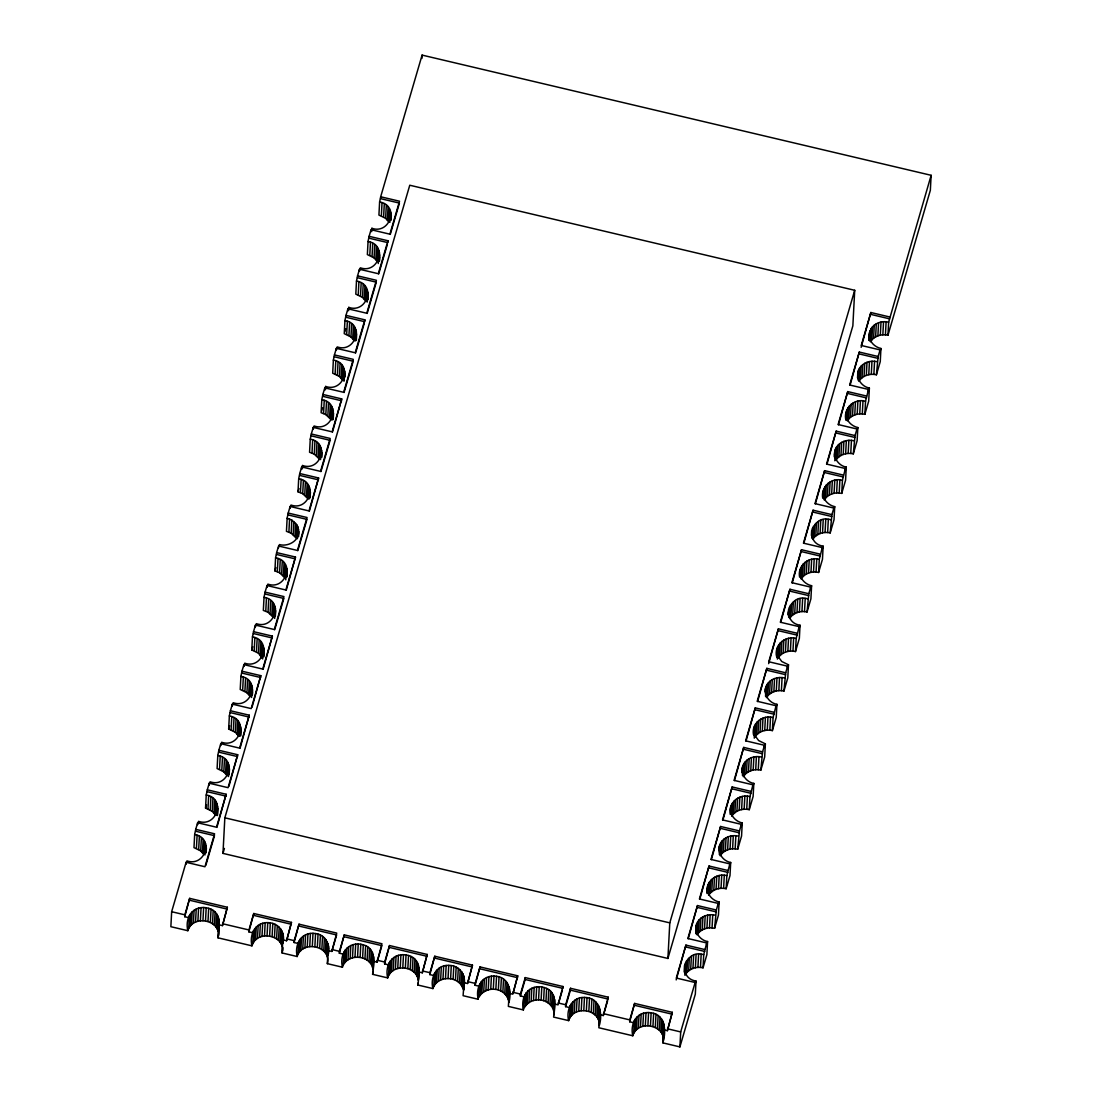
<?xml version="1.0" encoding="UTF-8"?>
<svg xmlns="http://www.w3.org/2000/svg" width="1102" height="1102" viewBox="0 0 1102 1102"><rect width="100%" height="100%" fill="white"/><g stroke="black" fill="none" stroke-linecap="round" stroke-linejoin="round"><path stroke-width="1.5" d="M373.041 969.87C371.512 954.594 346.703 952.61 342.433 967.212L327.349 963.658C331.964 945.915 301.907 939.634 297.182 956.522L282.112 952.968C286.713 935.24 256.656 928.958 251.945 945.847L218.003 937.83C222.618 920.101 192.547 913.82 187.836 930.708L170.865 926.699L171.65 911.712L186.1 862.301L204.958 866.751L214.587 833.801L195.729 829.351L197.657 822.767L216.515 827.216L226.144 794.266L207.3 789.817L209.215 783.219L228.073 787.682L237.701 754.732L218.857 750.283L220.772 743.685L239.63 748.134L249.259 715.198L230.414 710.749L232.343 704.15L251.187 708.6L260.816 675.664L241.972 671.201L243.9 664.616L262.744 669.066L272.387 636.116L253.529 631.666L255.457 625.082L274.302 629.531L283.944 596.581L265.086 592.132L267.015 585.548L285.873 589.997L295.501 557.047L276.643 552.598L278.572 546.013L297.43 550.463L307.059 517.513L288.201 513.064L290.129 506.465L308.987 510.929L318.616 477.979L299.758 473.529L301.686 466.931L320.544 471.38L330.173 438.444L311.315 433.995L313.243 427.397L332.101 431.846L341.73 398.91L322.872 394.447L324.801 387.863L343.659 392.312L353.287 359.362L334.443 354.913L336.358 348.328L355.216 352.778L364.845 319.828L346 315.379L347.915 308.794L366.773 313.243L376.402 280.294L357.558 275.844L359.486 269.26L378.33 273.709L387.959 240.759L369.115 236.31L371.043 229.712L389.888 234.175L399.53 201.225L380.672 196.776L422.094 55.1L931.135 175.301L930.35 190.288L887.964 335.242C881.545 333.713 874.065 336.027 870.442 341.744L871.117 328.63C874.754 322.927 882.22 320.613 888.653 322.142L931.135 175.301M187.836 930.708C184.433 916.451 194.351 904.108 208.691 908.323C221.984 911.767 219.436 927.76 218.003 937.83M282.966 942.554C285.418 933.683 279.674 923.889 270.307 922.87C256.711 920.638 248.956 933.077 251.945 945.847M328.12 954.883C330.862 945.626 325.737 934.634 315.558 933.546C301.948 931.314 294.206 943.753 297.182 956.522M342.433 967.212C339.03 952.954 348.948 940.612 363.288 944.827C376.581 948.271 374.033 964.264 372.6 974.333L387.684 977.901C391.954 963.3 416.749 965.283 418.278 980.546M387.684 977.901C384.281 963.644 394.199 951.302 408.539 955.503C421.832 958.96 419.27 974.953 417.851 985.023L432.934 988.577C436.998 974.981 459.286 975.463 463.115 989.004C467.441 977.612 461.215 965.283 448.734 965.38C436.585 964.636 429.945 977.708 432.934 988.577M463.694 990.202L463.804 975.89M508.862 1002.531C511.934 992.296 509.152 977.639 496.547 976.289C482.952 974.058 475.196 986.497 478.185 999.266L463.102 995.698L464.217 980.381M509.468 991.056L508.353 1006.388L523.422 1009.955C520.02 995.698 529.938 983.342 544.278 987.557C557.571 991.015 555.022 1007.008 553.59 1017.077L568.673 1020.631C573.15 1004.941 600.562 1008.826 599.268 1025.535C603.069 1013.523 599.405 997.255 584.473 997.434C572.324 996.676 565.698 1009.763 568.673 1020.631M599.97 1010.176L598.841 1027.753L632.782 1035.77C637.493 1018.882 667.55 1025.163 662.949 1042.891L679.906 1046.9L695.321 994.183L696.009 981.069C676.091 977.763 685.54 948.326 703.71 954.718L706.699 942.954L687.855 938.505L697.483 905.568L716.341 910.018L714.592 928.297C708.159 926.754 700.693 929.082 697.056 934.785L697.745 921.671C701.382 915.969 708.848 913.654 715.281 915.183M663.376 1040.674C666.393 1030.163 664.547 1014.253 651.144 1012.793C637.548 1010.562 629.793 1023 632.782 1035.77M186.1 862.301L186.004 864.175L186.968 860.882C205.151 867.26 214.601 837.837 194.668 834.517L195.729 829.351M188.525 917.594L184.75 916.712L184.847 914.839L189.668 898.364L227.37 907.263L222.466 925.611L218.692 924.716M184.75 916.712L189.668 898.364M188.676 928.587L189.365 915.473M189.902 926.617L190.591 913.517M194.668 834.517L193.993 847.631L200.702 850.909L203.842 854.505L204.531 841.391M191.486 924.867L192.175 911.753M197.657 822.767L197.561 824.64L198.525 821.334C216.708 827.726 226.158 798.303 206.239 794.983L207.3 789.817M196.418 848.388L197.106 835.288M193.387 923.366L194.076 910.252M198.677 849.504L199.366 836.39M195.536 922.167L196.225 909.054M200.702 850.909L201.39 837.796M197.892 921.286L198.58 908.172M202.437 852.59L203.126 839.49M216.088 801.857L215.4 814.97L212.259 811.375L205.551 808.097L206.239 794.983M200.385 920.776L201.074 907.662M204.958 854.945L205.551 843.471M209.215 783.219L209.118 785.092L210.083 781.8C228.266 788.192 237.715 758.768 217.797 755.449L218.857 750.283M205.84 852.218L206.184 845.661M207.975 808.854L208.664 795.754M206.129 852.824L206.391 847.92M202.947 920.625L203.636 907.511M210.234 809.956L210.923 796.856M205.509 920.845L206.198 907.731M212.259 811.375L212.948 798.261M208.002 921.424L208.691 908.323M213.995 813.056L214.683 799.942M217.797 755.449L217.108 768.562L223.816 771.841L226.957 775.436L227.646 762.322M210.358 922.374L211.047 909.26M216.515 815.411L217.108 803.937M219.532 769.32L220.221 756.206M220.772 743.685L220.675 745.558L221.64 742.266C239.823 748.657 249.272 719.234 229.354 715.914L230.414 710.749M217.314 814.323L217.741 806.127M217.466 815.535L217.948 808.372M212.507 923.628L213.196 910.527M221.791 770.422L222.48 757.322M214.394 925.184L215.083 912.07M223.816 771.841L224.505 758.727M215.964 926.989L216.653 913.875M217.19 928.986L217.879 915.872M225.552 773.521L226.241 760.408M218.017 931.135L218.706 918.021M239.203 722.788L238.514 735.888L235.373 732.307L228.665 729.014L229.354 715.914M218.43 935.612L219.119 920.253M222.976 853.389L224.836 817.808L409.765 185.232L854.711 290.294L852.852 325.875L667.908 958.451L222.976 853.389L224.422 848.444M216.901 827.437L226.144 794.266M228.073 775.863L228.679 764.402M228.486 776.538L228.651 773.26M231.089 729.786L231.778 716.672M232.343 704.15L232.233 706.024L233.197 702.732C251.38 709.123 260.83 679.686 240.911 676.38L241.972 671.201M228.872 774.789L229.299 766.593M229.12 774.362L229.505 768.838M222.466 925.611L227.37 907.263M233.349 730.888L234.037 717.774M235.373 732.307L236.062 719.193M237.109 733.987L237.798 720.873M240.911 676.38L240.222 689.48L246.931 692.772L250.071 696.354L250.76 683.24M228.94 786.249L237.701 754.732M239.63 736.329L240.236 724.868M243.9 664.616L243.804 666.49L244.754 663.197C262.937 669.575 272.387 640.152 252.468 636.832L253.529 631.666M240.429 735.254L240.856 727.058M242.647 690.251L243.335 677.138M240.718 735.861L241.062 729.304M244.906 691.353L245.594 678.24M246.931 692.772L247.619 679.658M248.666 694.453L249.355 681.339M263.35 645.786L262.662 658.9L258.488 653.224L251.779 649.946L252.468 636.832M240.016 748.368L249.259 715.198M251.187 696.795L251.793 685.32M251.6 697.47L251.766 694.191M255.457 625.082L255.361 626.955L256.325 623.663C274.494 630.041 283.944 600.618 264.025 597.298L265.086 592.132M252.069 694.081L252.413 687.524M254.204 650.717L254.893 637.603M252.234 695.293L252.399 692.015M252.358 694.687L252.62 689.769M256.463 651.819L257.152 638.705M258.488 653.224L259.177 640.124M260.237 654.919L260.912 641.805M264.025 597.298L263.337 610.412L268.02 612.285L273.186 617.285L273.875 604.172M252.055 707.181L260.816 675.664M261.629 656.82L262.317 643.706M252.633 932.733L248.859 931.837L248.956 929.964L253.777 913.503L291.479 922.402L286.561 940.75L282.787 939.854L283.228 937.637M265.761 611.183L266.45 598.069M267.015 585.548L266.918 587.421L267.882 584.129C286.052 590.507 295.501 561.083 275.583 557.764L276.643 552.598M263.543 656.172L263.97 647.99M263.833 656.792L264.177 650.235M268.02 612.285L268.709 599.171M248.859 931.837L253.777 913.503M252.785 943.725L253.474 930.611M270.045 613.69L270.734 600.59M254.011 941.755L254.7 928.642M271.795 615.384L272.469 602.271M255.595 940.006L256.284 926.892M285.432 564.637L284.743 577.751L279.591 572.751L274.894 570.877L275.583 557.764M263.13 669.3L272.387 636.116M257.482 938.505L258.171 925.391M274.302 617.726L274.908 606.252M274.715 618.401L274.88 615.123M277.332 571.635L278.007 558.535M275.183 614.999L275.528 608.442M275.348 616.225L275.734 610.701M259.645 937.292L260.334 924.192M279.591 572.751L280.266 559.637M262 936.424L262.689 923.311M281.616 574.156L282.291 561.042M264.494 935.901L265.183 922.801M283.352 575.836L284.04 562.736M287.14 518.229L286.451 531.343L291.148 533.203L296.314 538.217L296.989 525.103L291.823 520.103L287.14 518.229L288.201 513.064M267.056 935.75L267.745 922.649M285.776 579.831L286.465 566.717M290.129 506.465L290.033 508.339L290.997 505.047C309.18 511.438 318.63 482.015 298.697 478.695L299.758 473.529M286.658 577.104L287.085 568.908M288.889 532.101L289.578 519.001M286.906 576.677L287.085 573.398M269.618 935.984L270.307 922.87M291.148 533.203L291.823 520.103M272.111 936.562L272.8 923.462M293.173 534.622L293.862 521.508M294.909 536.302L295.598 523.188M274.467 937.499L275.142 924.399M308.56 485.569L307.871 498.683L302.706 493.668L298.008 491.809L298.697 478.695M286.245 590.217L295.501 557.047M297.416 538.658L298.022 527.183L296.989 525.103M276.616 938.766L277.291 925.652M300.447 492.566L301.135 479.453M301.686 466.931L301.59 468.805L302.554 465.512C320.737 471.904 330.187 442.481 310.254 439.161L311.315 433.995M298.311 535.93L298.022 527.183M298.601 536.536L298.642 529.373M302.375 468.791L302.554 465.512M278.503 940.323L279.178 927.209M302.706 493.668L303.394 480.568M280.073 942.127L280.762 929.014M304.731 495.087L305.419 481.973M281.285 944.125L281.974 931.011M282.126 946.26L282.815 933.16M282.112 952.968L282.787 939.854M282.801 943.574L283.228 935.378M282.539 950.75L282.704 947.472M306.466 496.768L307.155 483.654M310.254 439.161L309.566 452.261L314.263 454.134L319.428 459.135L320.117 446.034M308.973 499.11L309.579 487.649M312.004 453.032L312.692 439.918M313.243 427.397L313.147 429.27L314.111 425.978C332.294 432.37 341.744 402.933 321.812 399.627L322.872 394.447M286.561 940.75L291.479 922.402M309.772 498.035L310.213 489.839M310.02 497.608L310.42 492.084M314.263 454.134L314.952 441.02M316.288 455.553L316.977 442.439M318.023 457.234L318.712 444.12M321.812 399.627L321.123 412.727L325.82 414.6L330.986 419.6L331.674 406.486M297.871 943.422L294.11 942.527L294.206 940.653L299.014 924.179L336.73 933.091L331.812 951.425L328.038 950.544L328.465 948.326M309.373 511.149L318.616 477.979M320.544 459.575L321.137 448.115M323.561 413.498L324.25 400.384M324.801 387.863L324.704 389.736L325.669 386.444C343.852 392.822 353.301 363.398 333.369 360.078L334.443 354.913M321.426 456.862L321.77 450.305M321.715 457.468L321.977 452.55M325.503 389.722L325.669 386.444M294.11 942.527L299.014 924.179M325.82 414.6L326.509 401.486M298.022 954.401L298.711 941.301M299.262 952.445L299.937 939.331M327.845 416.019L328.534 402.905M300.846 950.682L301.521 937.582M329.581 417.699L330.269 404.586M333.369 360.078L332.694 373.192L339.402 376.471L342.543 380.066L343.232 366.952M302.733 949.18L303.422 936.08M332.101 420.041L332.694 408.567M304.896 947.982L305.571 934.868M336.358 348.328L336.262 350.202L337.226 346.91C355.409 353.287 364.858 323.864 344.94 320.544L346 315.379M332.9 418.967L333.327 410.77M335.118 373.964L335.807 360.85M333.148 418.54L333.314 415.261M333.19 419.573L333.534 413.016M307.251 947.114L307.94 934M337.377 375.066L338.066 361.952M339.402 376.471L340.091 363.371M309.745 946.59L310.433 933.477M341.138 378.165L341.827 365.051M344.94 320.544L344.251 333.658L350.959 336.936L354.1 340.532L354.789 327.418M312.307 946.439L312.996 933.325M332.487 432.08L341.73 398.91M343.659 380.507L344.251 369.032M344.058 381.182L344.237 377.903M346.675 334.429L347.364 321.316M347.915 308.794L347.819 310.668L348.783 307.375C366.966 313.753 376.416 284.33 356.497 281.01L357.558 275.844M314.869 946.659L315.558 933.546M344.54 377.779L344.885 371.236M344.912 376.76L345.091 373.482M348.618 310.64L348.783 307.375M348.935 335.531L349.623 322.418M317.362 947.252L318.037 934.138M350.959 336.936L351.648 323.836M319.704 948.188L320.393 935.075M352.695 338.631L353.384 325.517M356.497 281.01L355.808 294.124L362.517 297.402L365.657 300.998L366.346 287.884M321.853 949.456L322.542 936.342M355.216 340.973L355.808 329.498M323.74 950.998L324.429 937.898M358.233 294.881L358.921 281.781M359.486 269.26L359.376 271.133L360.34 267.827C378.523 274.219 387.973 244.796 368.054 241.476L369.115 236.31M356.015 339.884L356.442 331.688M356.304 340.504L356.649 333.947M325.324 952.803L326.013 939.689M360.492 295.997L361.18 282.883M326.536 954.8L327.225 941.7M327.363 956.949L328.052 943.835M327.349 963.658L328.038 950.544M328.052 954.263L328.479 946.067M362.517 297.402L363.205 284.288M364.252 299.083L364.941 285.983M368.054 241.476L367.365 254.59L374.074 257.868L377.215 261.463L377.903 248.349M364.845 319.828L364.748 321.701L345.89 317.252M366.773 301.438L367.379 289.964M367.186 302.1L367.352 298.821M367.655 298.711L367.999 292.154M369.79 255.347L370.479 242.247M367.82 299.923L367.985 296.645M367.944 299.317L368.206 294.413M371.732 231.572L371.897 228.293C390.08 234.685 399.53 205.261 379.611 201.941L380.672 196.776M372.049 256.449L372.738 243.349M374.074 257.868L374.763 244.754M343.121 954.098L339.347 953.216L339.457 951.343L344.265 934.868L381.967 943.767L377.063 962.115L373.289 961.219M375.81 259.549L376.498 246.435M379.611 201.941L378.923 215.055L385.631 218.334L388.772 221.929L389.461 208.815M378.248 263.543L378.936 250.43M379.129 260.816L379.556 252.62M381.347 215.813L382.036 202.699M379.377 260.389L379.543 257.11M339.347 953.216L344.265 934.868M379.419 261.422L379.763 254.865M343.273 965.09L343.962 951.976M344.499 963.12L345.188 950.02M383.606 216.915L384.295 203.815M346.083 961.371L346.772 948.257M385.631 218.334L386.32 205.22M347.984 959.87L348.673 946.756M387.367 220.014L388.056 206.9M350.133 958.671L350.822 945.557M387.959 240.759L387.863 242.633L369.018 238.184M389.888 222.356L390.494 210.895M390.769 219.642L391.114 213.085M352.488 957.79L353.177 944.689M391.058 220.248L391.32 215.331M354.996 957.28L355.67 944.166M357.558 957.128L358.233 944.015M360.12 957.349L360.795 944.235M362.599 957.941L363.288 944.827M364.955 958.878L365.644 945.764M367.104 960.131L367.792 947.031M368.991 961.688L369.68 948.574M370.575 963.492L371.25 950.379M371.787 965.49L372.476 952.376M372.614 967.639L373.303 954.525M373.289 967.198L373.716 956.756M421.914 58.434L422.094 55.1M388.372 964.787L384.598 963.892L384.694 962.018L389.516 945.544L427.218 954.456L422.314 972.804L418.54 971.909M384.598 963.892L389.516 945.544M388.524 975.78L389.213 962.666M389.75 973.81L390.439 960.696M391.334 972.06L392.023 958.947M393.235 970.559L393.924 957.445M395.384 969.347L396.073 956.247M397.739 968.479L398.428 955.365M400.233 967.955L400.921 954.855M402.795 967.804L403.484 954.704M405.357 968.024L406.046 954.924M407.85 968.617L408.539 955.503M410.206 969.553L410.894 956.453M412.355 970.821L413.043 957.707M414.242 972.377L414.931 959.263M415.812 974.168L416.501 961.068M417.038 976.179L417.727 963.065M417.865 978.314L418.553 965.214M418.457 979.526L418.967 967.432M422.314 972.804L427.218 954.456M433.623 975.477L429.849 974.581L429.945 972.708L434.767 956.233L472.469 965.132L467.551 983.48L463.79 982.598M429.849 974.581L434.767 956.233M433.775 986.455L434.463 973.355M435.001 984.499L435.689 971.385M436.585 982.736L437.274 969.622M438.486 981.235L439.161 968.121M440.635 980.036L441.323 966.922M442.99 979.168L443.679 966.055M445.483 978.645L446.172 965.531M448.046 978.493L448.734 965.38M450.608 978.714L451.297 965.6M453.101 979.306L453.79 966.192M455.457 980.243L456.145 967.129M457.605 981.51L458.294 968.396M459.493 983.053L460.181 969.953M461.063 984.857L461.752 971.744M462.289 986.855L462.978 973.755M463.611 989.596L464.217 978.121M467.551 983.48L472.469 965.132M478.874 986.152L475.1 985.271L475.196 983.397L480.017 966.922L517.72 975.821L513.284 992.516M475.1 985.271L480.017 966.922M478.185 999.266L479.714 984.031M479.026 997.145L480.252 995.175L480.94 982.075M480.252 995.175L481.836 993.425L482.524 980.312M481.836 993.425L483.723 991.924L484.412 978.81M483.723 991.924L485.886 990.726L486.574 977.612M485.886 990.726L488.241 989.844L488.93 976.73M488.241 989.844L490.734 989.334L491.423 976.22M490.734 989.334L493.297 989.183L493.985 976.069M509.468 988.811L508.78 1001.911C508.146 995.313 502.195 990.34 495.859 989.403L496.547 976.289M498.352 989.982L499.041 976.882M500.707 990.932L501.382 977.818M502.856 992.186L503.531 979.072M504.744 993.742L505.432 980.628M506.314 995.547L507.003 982.433M507.526 997.544L508.215 984.43M508.366 999.693L509.055 986.579M517.72 975.821L512.802 994.169L509.028 993.274M524.111 996.842L520.351 995.946L520.447 994.073L525.255 977.598L562.97 986.51L562.874 988.384L525.158 979.471L525.255 977.598M523.422 1009.955L524.951 994.72M524.263 1007.834L525.502 1005.864L526.177 992.75M525.502 1005.864L527.087 1004.101L527.762 991.001M527.087 1004.101L528.974 1002.6L529.663 989.5M528.974 1002.6L531.136 1001.401L531.811 988.287M531.136 1001.401L533.492 1000.533L534.181 987.42M533.492 1000.533L535.985 1000.01L536.674 986.896M535.985 1000.01L538.547 999.858L539.236 986.745M554.719 999.486L554.017 1014.859C554.761 1007.38 548.19 1001.043 541.11 1000.079L541.798 986.979M543.603 1000.671L544.278 987.557M545.945 1001.608L546.633 988.494M548.093 1002.875L548.782 989.761M549.981 1004.432L550.669 991.318M551.565 1006.222L552.254 993.122M552.777 1008.234L553.466 995.12M553.603 1010.369L554.292 997.255M562.97 986.51L558.053 1004.859L554.278 1003.963M569.362 1007.517L565.588 1006.636L565.698 1004.762L570.505 988.287L608.221 997.186L608.111 999.059L570.409 990.161L570.505 988.287M569.514 1018.51L570.202 1005.41M570.74 1016.554L571.428 1003.44M572.324 1014.79L573.012 1001.677M574.225 1013.289L574.913 1000.175M576.374 1012.091L577.062 998.977M578.729 1011.209L579.418 998.109M581.236 1010.699L581.911 997.586M583.798 1010.548L584.473 997.434M586.36 1010.768L587.035 997.654M588.84 1011.361L589.529 998.247M591.195 1012.297L591.884 999.183M593.344 1013.564L594.033 1000.451M595.232 1015.107L595.92 1002.007M596.816 1016.912L597.491 1003.798M598.028 1018.909L598.717 1005.795M598.854 1021.058L599.543 1007.944M599.529 1014.653L603.304 1015.534L608.221 997.186M633.471 1022.656L629.697 1021.774L629.793 1019.901L634.614 1003.426L672.316 1012.325L667.399 1030.673L663.624 1029.778L664.065 1027.56M629.697 1021.774L634.614 1003.426M633.622 1033.648L634.311 1020.535M634.848 1031.679L635.537 1018.579M636.433 1029.929L637.121 1016.815M638.32 1028.428L639.008 1015.314M640.482 1027.229L641.171 1014.115M642.838 1026.348L643.527 1013.248M645.331 1025.838L646.02 1012.724M647.893 1025.687L648.582 1012.573M650.455 1025.907L651.144 1012.793M652.949 1026.485L653.638 1013.385M655.304 1027.436L655.979 1014.322M657.453 1028.689L658.142 1015.589M659.34 1030.246L660.029 1017.132M660.911 1032.051L661.599 1018.937M662.137 1034.048L662.812 1020.934M662.963 1036.197L663.652 1023.083M662.949 1042.891L663.624 1029.778M663.376 1038.415L664.065 1025.315M667.908 958.451L669.782 922.87L854.711 290.294M667.399 1030.673L672.316 1012.325M679.906 1046.9L680.692 1031.913L695.142 982.502L676.297 978.039L685.926 945.103L704.784 949.552M684.177 971.992L684.507 965.435M676.187 979.912L685.926 945.103M684.728 971.454L685.155 963.258M684.962 975.394L685.127 972.129M686.188 961.206L685.499 974.32C689.136 968.617 696.602 966.302 703.035 967.832L706.878 954.649L707.567 941.535C698.902 940.047 692.538 929.509 697.745 921.671M686.918 972.446L687.593 959.346M688.654 970.821L689.342 957.707M690.692 969.457L691.381 956.357M692.951 968.424L693.64 955.31M695.899 929.179L696.078 925.9M695.885 933.669L696.065 930.391M688.24 938.739L697.483 905.568M696.188 933.559L696.712 923.724M695.39 967.721L696.078 954.607M695.142 982.502L695.045 984.375L696.009 981.069M698.475 932.912L699.164 919.798M697.924 967.391L698.613 954.277M700.211 931.286L700.9 918.173M702.25 929.923L702.938 916.809M700.5 967.418L701.175 954.304M704.509 928.89L705.197 915.776M703.035 967.832L703.71 954.718M707.153 893.529C704.936 882.316 716.011 872.495 726.838 875.649L729.827 863.885L710.969 859.436L720.598 826.486L739.456 830.936L737.706 849.215C731.273 847.686 723.807 850 720.171 855.717L720.86 842.603C724.496 836.9 731.962 834.572 738.395 836.115M707.291 892.923L707.636 886.366M699.798 899.204L709.041 866.02L727.899 870.484M707.842 892.386L708.269 884.19M706.947 928.187L707.636 915.073M709.302 882.137L708.614 895.251C712.25 889.534 719.716 887.22 726.149 888.749L729.992 875.58L730.681 862.467C722.017 860.979 715.653 850.427 720.86 842.603M706.699 942.954L706.602 944.827L707.567 941.535M710.032 893.378L710.721 880.264M709.481 927.843L710.17 914.743M711.768 891.738L712.457 878.638M713.807 890.388L714.495 877.275M712.057 927.884L712.746 914.77M716.066 889.342L716.755 876.242M719.014 850.11L719.193 846.832M719.317 854.477L719.826 844.655M711.355 859.656L720.598 826.486M718.504 888.653L719.193 875.539M709.041 866.02L699.412 898.97L718.256 903.42L718.16 905.293L719.124 902.001C712.925 900.623 707.401 895.21 707.415 888.611M719.124 902.001L718.435 915.115L714.592 928.297M721.59 853.843L722.278 840.73M721.039 888.308L721.727 875.208M723.325 852.204L724.014 839.104M725.364 850.854L726.053 837.74M723.615 888.35L724.303 875.236M727.623 849.807L728.312 836.693M726.149 888.749L726.838 875.649M730.268 814.447C727.857 803.138 739.263 793.495 749.952 796.567L752.942 784.817L734.084 780.368L743.712 747.418L762.57 751.867L760.821 770.146C754.402 768.617 746.922 770.932 743.299 776.634L743.974 763.521C747.611 757.818 755.09 755.504 761.51 757.033M722.912 820.122L732.155 786.952L751.013 791.401M730.957 813.304L731.384 805.107M730.061 849.119L730.75 836.005M732.417 803.069L731.728 816.169C735.365 810.466 742.844 808.152 749.264 809.681L753.121 796.498L753.809 783.398C745.131 781.91 738.781 771.359 743.974 763.521M729.827 863.885L729.717 865.759L730.681 862.467M733.147 814.309L733.836 801.195M732.596 848.774L733.285 835.66M734.896 812.67L735.571 799.556M736.921 811.32L737.61 798.206M735.172 848.816L735.861 835.702M739.18 810.273L739.869 797.159M742.045 772.667L742.307 767.75M734.469 780.588L743.712 747.418M742.431 775.409L742.941 765.573M741.618 809.571L742.307 796.471M732.155 786.952L722.526 819.902L741.384 824.351L741.288 826.224L742.238 822.932C735.282 821.486 729.29 814.626 730.75 807.284M742.238 822.932L741.563 836.046L737.706 849.215M744.704 774.775L745.393 761.661M744.153 809.24L744.842 796.126M746.453 773.136L747.142 760.022M748.478 771.786L749.167 758.672M746.729 809.281L747.418 796.167M750.751 770.739L751.426 757.625M749.264 809.681L749.952 796.567M753.52 734.772C751.151 723.628 762.708 714.509 773.067 717.498L776.056 705.748L757.198 701.285L766.827 668.349L785.685 672.799L783.935 691.078C777.516 689.549 770.05 691.863 766.413 697.566L767.102 684.452C770.739 678.749 778.205 676.435 784.624 677.964M746.026 741.054L755.269 707.883L774.127 712.333M754.071 734.235L754.498 726.039M754.305 738.188L753.864 728.215M753.176 770.036L753.864 756.936M755.545 723.986L754.856 737.1C758.493 731.397 765.959 729.083 772.378 730.612L776.235 717.43L776.924 704.316C768.246 702.842 761.895 692.29 767.102 684.452M752.942 784.817L752.845 786.69L753.809 783.398M756.261 735.241L756.95 722.127M755.71 769.706L756.399 756.592M758.011 733.601L758.699 720.488M760.036 732.238L760.724 719.138M758.286 769.733L758.975 756.633M762.308 731.205L762.983 718.091M765.256 691.96L765.422 688.681M765.546 696.34L766.055 686.505M757.584 701.519L766.827 668.349M764.733 730.502L765.422 717.388M755.269 707.883L745.641 740.833L764.499 745.283L764.402 747.156L765.367 743.864L758.644 740.572L754.484 734.91M767.818 695.693L768.507 682.593M765.367 743.864L764.678 756.964L760.821 770.146M767.267 730.171L767.956 717.058M769.568 694.067L770.257 680.953M771.593 692.703L772.282 679.603M769.843 730.199L770.532 717.099M773.866 691.67L774.554 678.557M772.378 730.612L773.067 717.498M776.511 656.31C774.086 644.987 785.492 635.344 796.181 638.43L799.17 626.666L780.312 622.217L789.955 589.267L808.799 593.73L807.05 611.996C800.631 610.467 793.164 612.781 789.528 618.497M776.8 656.916L776.979 649.147M768.659 663.624L778.398 628.815L797.242 633.264M777.103 656.806L777.613 646.97M777.42 659.106L776.965 653.638M776.29 690.968L776.979 677.854M778.659 644.918L777.971 658.032C781.607 652.329 789.073 650.001 795.492 651.544L799.349 638.361L800.038 625.247C780.12 621.927 789.555 592.504 807.738 598.896M776.056 705.748L775.96 707.622L776.924 704.316M779.376 656.158L780.064 643.045M778.838 690.637L779.513 677.523M781.125 654.533L781.814 641.419M783.15 653.169L783.839 640.055M781.401 690.665L782.089 677.551M785.423 652.136L786.112 639.022M788.15 615.136L788.316 611.858M788.288 614.53L788.536 609.613M780.698 622.451L789.955 589.267M788.66 617.272L789.17 607.436M787.847 651.434L788.536 638.32M789.611 616.858L790.217 605.384M778.398 628.815L768.755 661.751L787.613 666.2L787.517 668.074L788.481 664.782L781.759 661.503L777.599 655.828M788.481 664.782L787.792 677.895L783.935 691.078M790.933 616.624L791.622 603.51M790.396 651.089L791.071 637.989M792.682 614.985L793.371 601.885M792.958 651.13L793.647 638.017M794.721 613.635L795.396 600.521M796.98 612.588L797.669 599.488M795.492 651.544L796.181 638.43M799.625 577.228C797.214 565.918 808.606 556.276 819.296 559.361L822.285 547.598L803.441 543.148L813.069 510.198L831.914 514.648L830.178 532.927C823.745 531.398 816.279 533.712 812.642 539.415M792.255 582.903L801.512 549.733L820.356 554.182M800.3 576.084L800.741 567.902M801.774 565.849L801.085 578.963C804.722 573.247 812.188 570.932 818.607 572.461L822.464 559.293L823.153 546.179C803.234 542.859 812.684 513.436 830.853 519.813M799.418 611.899L800.093 598.785M799.17 626.666L799.074 628.539L800.038 625.247M802.49 577.09L803.179 563.976M801.953 611.555L802.642 598.455M804.24 575.451L804.928 562.351M806.278 574.101L806.953 560.987M804.515 611.596L805.204 598.482M808.537 573.054L809.226 559.94M811.403 535.448L811.651 530.53M803.813 543.369L813.069 510.198M811.775 538.189L812.298 528.354M810.976 572.365L811.651 559.251M812.725 537.776L813.331 526.315M801.512 549.733L791.87 582.683L810.728 587.132L810.631 589.005L811.595 585.713C804.625 584.267 798.633 577.407 800.093 570.078M814.047 537.556L814.736 524.442M811.595 585.713L810.907 598.827L807.05 611.996M813.51 572.021L814.199 558.907M815.797 535.916L816.486 522.803M817.836 534.566L818.524 521.453M816.072 572.062L816.761 558.948M820.095 533.52L820.783 520.406M818.607 572.461L819.296 559.361M822.739 498.159C820.522 486.946 831.597 477.125 842.424 480.279L845.399 468.529L826.555 464.08L836.184 431.13L855.042 435.579L853.292 453.859C846.859 452.33 839.393 454.644 835.757 460.347L836.446 447.233C840.082 441.53 847.548 439.216 853.981 440.745M822.877 497.553L823.222 490.996M815.37 503.834L824.627 470.664L843.485 475.114M823.428 497.016L823.855 488.82M822.533 532.817L823.222 519.717M824.888 486.767L824.2 499.881C827.836 494.178 835.302 491.864 841.735 493.393L845.578 480.21L846.267 467.11C837.603 465.623 831.239 455.071 836.446 447.233M822.285 547.598L822.188 549.471L823.153 546.179M825.618 498.021L826.293 484.908M825.067 532.486L825.756 519.373M827.354 496.382L828.043 483.268M829.393 495.032L830.082 481.918M827.643 532.528L828.318 519.414M831.652 493.985L832.341 480.871M834.379 456.986L834.558 453.707M834.517 456.38L834.779 451.462M826.941 464.3L836.184 431.13M834.806 460.76L835.412 449.285M834.09 493.283L834.779 480.183M824.627 470.664L814.998 503.614L833.842 508.063L833.746 509.937L834.71 506.644C828.511 505.267 822.987 499.84 823.001 493.241M834.71 506.644L834.021 519.745L830.178 532.927M837.176 458.487L837.864 445.373M836.625 492.952L837.313 479.838M838.911 456.848L839.6 443.734M839.201 492.993L839.876 479.88M840.95 455.484L841.639 442.384M843.209 454.451L843.898 441.337M841.735 493.393L842.424 480.279M845.909 420.124C842.961 408.498 854.367 397.987 865.538 401.211L868.528 389.447L849.67 384.997L859.298 352.061L878.156 356.511L876.407 374.79C869.974 373.247 862.508 375.575 858.871 381.278L859.56 368.164C863.197 362.462 870.663 360.147 877.096 361.676M846.143 419.697L846.336 411.928M846.446 419.587L846.97 409.751M838.498 424.766L847.741 391.596L866.599 396.045M848.003 407.699L847.314 420.812C850.951 415.11 858.417 412.795 864.85 414.324L868.693 401.142L869.382 388.028C860.717 386.54 854.353 376.002 859.56 368.164M845.647 453.748L846.336 440.635M845.399 468.529L845.303 470.402L846.267 467.11M848.733 418.939L849.422 405.839M848.182 453.418L848.871 440.304M850.468 417.314L851.157 404.2M852.507 415.95L853.196 402.85M850.758 453.445L851.447 440.345M854.766 414.917L855.455 401.803M857.508 377.917L857.893 372.393M850.055 385.232L859.298 352.061M858.017 380.052L858.527 370.217M857.204 414.214L857.893 401.1M847.741 391.596L838.112 424.532L856.957 428.995L856.86 430.868L857.824 427.562C852.356 426.295 847.41 422.08 846.322 416.418M860.29 379.405L860.979 366.291M857.824 427.562L857.136 440.676L853.292 453.859M859.739 413.884L860.428 400.77M862.039 377.779L862.714 364.666M864.064 376.416L864.753 363.302M862.315 413.911L863.004 400.797M866.324 375.383L867.012 362.269M864.85 414.324L865.538 401.211M868.968 340.022L869.45 332.859L871.117 328.63M869.106 339.416L869.45 332.859M869.271 340.628L869.23 335.104M861.13 347.337L870.856 312.513L889.713 316.977M869.574 340.518L870.084 330.683M868.762 374.68L869.45 361.566M868.528 389.447L868.417 391.32L869.382 388.028M871.847 339.871L872.536 326.757M871.296 374.336L871.985 361.236M873.597 338.231L874.272 325.131M875.622 336.881L876.31 323.768M873.872 374.377L874.561 361.263M877.881 335.834L878.569 322.734M880.319 335.146L881.008 322.032M870.856 312.513L861.227 345.463L880.085 349.913L879.988 351.786L880.939 348.494C875.484 347.226 870.525 342.998 869.437 337.35M880.939 348.494L880.264 361.608L876.407 374.79M882.854 334.801L883.542 321.701M885.429 334.843L886.118 321.729M887.964 335.242L888.653 322.142M298.862 531.619C298.807 541.123 287.98 546.936 279.44 544.581L278.475 547.887M372.6 974.333L373.027 972.116M417.851 985.023L418.278 982.805M370.933 231.585L371.897 228.293M205.551 808.097L206.515 804.804M228.665 729.014L229.629 725.722M251.779 649.946L252.744 646.654M274.894 570.877L275.858 567.585M298.008 491.809L298.973 488.503M321.605 411.087L322.569 407.795M344.733 332.005L345.697 328.713M205.826 865.332L214.491 835.674L195.633 831.225M274.687 629.752L283.848 598.455L264.99 594.006M297.802 550.683L306.962 519.386L288.104 514.937M320.93 471.615L330.077 440.318L311.219 435.855M344.044 392.546L353.191 361.236L334.333 356.786M355.602 352.998L364.266 323.354M367.159 313.464L376.305 282.167L357.461 277.718M378.716 273.93L387.381 244.286M390.273 234.395L399.42 203.099L380.576 198.649M331.812 951.425L336.633 934.964L298.917 926.052M377.063 962.115L381.871 945.64L344.168 936.741M520.351 995.946L525.158 979.471M558.535 1003.206L562.392 990.023M565.588 1006.636L570.409 990.161M603.304 1015.534L607.629 1000.712M716.341 910.018L718.256 903.42M739.456 830.936L741.384 824.351M762.57 751.867L764.499 745.283M785.685 672.799L787.613 666.2M808.799 593.73L810.728 587.132M831.914 514.648L833.842 508.063M855.042 435.579L856.957 428.995M878.156 356.511L880.085 349.913M493.297 989.183L495.859 989.403M538.547 999.858L541.11 1000.079M870.759 314.387L889.617 318.85M859.202 353.921L878.06 358.384M847.645 393.469L866.503 397.918M836.087 433.003L854.945 437.453M824.53 472.538L843.374 476.987M322.776 396.321L341.634 400.784M812.973 512.072L831.817 516.521M801.416 551.606L820.26 556.055M299.661 475.403L318.519 479.852M789.858 591.14L808.703 595.603M778.288 630.675L797.145 635.138M276.547 554.471L295.405 558.921M766.73 670.223L785.588 674.672M755.173 709.757L774.031 714.206M253.432 633.54L272.277 637.989M743.616 749.291L762.474 753.74M241.875 673.074L260.719 677.537M732.059 788.825L750.917 793.275M230.318 712.608L249.162 717.071M720.501 828.36L739.359 832.809M218.761 752.156L237.605 756.606M708.944 867.894L727.802 872.357M207.19 791.691L226.048 796.14M697.387 907.428L716.231 911.891M224.836 817.808L669.782 922.87M685.83 946.976L704.674 951.425M189.572 900.238L227.274 909.136M253.667 915.376L291.383 924.275M389.419 947.417L427.121 956.329M434.67 958.106L472.372 967.005M479.907 968.796L517.623 977.694M634.518 1005.299L672.22 1014.198M171.65 911.712L184.847 914.839M222.563 923.738L248.956 929.964M286.658 938.876L294.206 940.653M331.909 949.552L339.457 951.343M377.159 960.241L384.694 962.018M422.41 970.931L429.945 972.708M467.647 981.606L475.196 983.397M512.898 992.296L520.447 994.073M558.149 1002.985L565.698 1004.762M603.4 1013.661L629.793 1019.901M667.495 1028.8L680.692 1031.913"/></g></svg>
